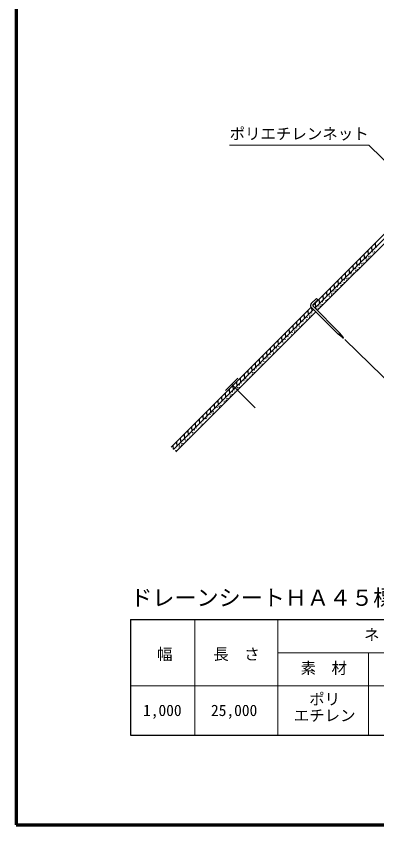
# Model space of a CAD drawing. Units: millimetres, scale not verified. Extents: x 200 to 8200, y 200 to 5825.
# Drawn here: x 200 to 1833, y 200 to 3857 of the extents above; entities that cross this region are included whole.
import ezdxf
from ezdxf.enums import TextEntityAlignment as Align

# ---------------------------------------------------------------- set-up
doc = ezdxf.new("R2010")
doc.units = ezdxf.units.MM
doc.header["$LTSCALE"] = 20
doc.layers.add('C-MTR', color=5, linetype='Continuous')
doc.layers.add('C-MTR-TXT', color=5, linetype='Continuous')
for name, color, linetype, lineweight in [('C-MTR-FRAM', 5, 'Continuous', 25), ('C-MTR-LINE', 5, 'Continuous', 13), ('C-STR', 7, 'Continuous', 25), ('C-STR-HTXT', 1, 'Continuous', 13), ('C-TTL', 2, 'Continuous', 70)]:
    doc.layers.add(name, color=color, linetype=linetype, lineweight=lineweight)
doc.styles.add('ＭＳ ゴシック', font='')
doc.styles.get('ＭＳ ゴシック').set_extended_font_data('MS Gothic')

msp = doc.modelspace()

# ---------------------------------------------------------------- linework, layer by layer
at = {"layer": 'C-MTR-FRAM'}
for p, q in [((717.45, 1128.49), (717.45, 605.49)), ((717.45, 1128.49), (3899.97, 1128.49)), ((717.45, 605.49), (3899.97, 605.49))]:
    msp.add_line(p, q, dxfattribs=at)
at = {"layer": 'C-MTR-LINE'}
for p, q in [((1009.15, 1128.49), (1009.15, 605.49)), ((1385.07, 1128.49), (1385.07, 605.49)), ((1385.07, 978.49), (3241.64, 978.49)), ((1795.14, 978.49), (1795.14, 605.49)), ((717.45, 828.49), (3899.97, 828.49))]:
    msp.add_line(p, q, dxfattribs=at)
at = {"layer": 'C-STR'}
for p, q in [((1542.72, 2547.76), (2816.65, 3821.69)), ((1552.75, 2536.57), (2822.86, 3806.69)), ((1563.36, 2525.96), (2829.08, 3791.69)), ((1825.6, 2830.64), (1827.31, 2811.13)), ((1774.69, 2779.73), (1776.4, 2760.22)), ((1791.66, 2796.7), (1793.37, 2777.19)), ((1808.63, 2813.67), (1810.34, 2794.16)), ((1740.75, 2745.79), (1742.46, 2726.28)), ((1757.72, 2762.76), (1759.43, 2743.25)), ((1706.81, 2711.84), (1708.52, 2692.34)), ((1723.78, 2728.82), (1725.49, 2709.31)), ((1672.87, 2677.9), (1674.58, 2658.4)), ((1689.84, 2694.87), (1691.55, 2675.37)), ((1638.93, 2643.96), (1640.63, 2624.46)), ((1655.9, 2660.93), (1657.6, 2641.43)), ((1604.99, 2610.02), (1606.69, 2590.51)), ((1621.96, 2626.99), (1623.66, 2607.49)), ((1535.97, 2556.89), (1559.26, 2580.2)), ((1565.63, 2573.83), (1544.38, 2552.57)), ((1565.63, 2573.83), (1559.26, 2580.2)), ((1571.05, 2576.08), (1572.75, 2556.57)), ((1588.02, 2593.05), (1589.72, 2573.54)), ((902.45, 1907.49), (1535.54, 2540.57)), ((913.06, 1896.88), (1546.14, 2529.97)), ((1520.13, 2525.17), (1521.84, 2505.66)), ((1534.11, 2542.47), (1657.97, 2418.69)), ((1537.41, 2538.7), (1538.81, 2522.63)), ((1544.08, 2545.23), (1664.33, 2425.05)), ((1554.07, 2559.11), (1555.78, 2539.6)), ((923.67, 1886.28), (1556.75, 2519.36)), ((1486.19, 2491.23), (1487.9, 2471.72)), ((1503.16, 2508.2), (1504.87, 2488.69)), ((1452.25, 2457.29), (1453.96, 2437.78)), ((1469.22, 2474.26), (1470.93, 2454.75)), ((1418.31, 2423.34), (1420.02, 2403.84)), ((1435.28, 2440.32), (1436.99, 2420.81)), ((1677.77, 2403.14), (1657.97, 2418.69)), ((1679.89, 2405.26), (1664.33, 2425.05)), ((1384.37, 2389.4), (1386.08, 2369.9)), ((1401.34, 2406.37), (1403.05, 2386.87)), ((1677.77, 2403.14), (1682.37, 2400.66)), ((1682.37, 2400.66), (1679.89, 2405.26)), ((1350.43, 2355.46), (1352.13, 2335.96)), ((1367.4, 2372.43), (1369.11, 2352.93)), ((1299.52, 2304.55), (1301.22, 2285.04)), ((1316.49, 2321.52), (1318.19, 2302.01)), ((1333.46, 2338.49), (1335.16, 2318.99)), ((1265.58, 2270.61), (1267.28, 2251.1)), ((1282.55, 2287.58), (1284.25, 2268.07)), ((1231.63, 2236.67), (1233.34, 2217.16)), ((1248.6, 2253.64), (1250.31, 2234.13)), ((1204, 2220.64), (1147.43, 2164.08)), ((1197.69, 2202.73), (1199.4, 2183.22)), ((1214.66, 2219.7), (1216.37, 2200.19)), ((1163.75, 2168.79), (1165.46, 2149.28)), ((1281.78, 2086.29), (1175.71, 2192.36)), ((1180.72, 2185.76), (1182.43, 2166.25)), ((1129.81, 2134.85), (1131.52, 2115.34)), ((1146.78, 2151.82), (1148.49, 2132.31)), ((1095.87, 2100.9), (1097.58, 2081.4)), ((1112.84, 2117.87), (1114.55, 2098.37)), ((1044.96, 2049.99), (1046.66, 2030.49)), ((1061.93, 2066.96), (1063.64, 2047.46)), ((1078.9, 2083.93), (1080.61, 2064.43)), ((1011.02, 2016.05), (1012.72, 1996.54)), ((1027.99, 2033.02), (1029.69, 2013.52)), ((977.08, 1982.11), (978.78, 1962.6)), ((994.05, 1999.08), (995.75, 1979.57)), ((943.13, 1948.17), (944.84, 1928.66)), ((960.11, 1965.14), (961.81, 1945.63)), ((909.19, 1914.23), (910.49, 1899.46)), ((926.16, 1931.2), (927.87, 1911.69))]:
    msp.add_line(p, q, dxfattribs=at)
for centre in [(1806.06, 2783.65), (1810.78, 2792.05), (1815.61, 2788.58), (1815.95, 2782.46), (1823.31, 2791.44), (1825.39, 2802.97), (1830.11, 2811.37), (1774.47, 2752.06), (1779.2, 2760.46), (1785.72, 2751.53), (1787.05, 2765.74), (1788.36, 2758.43), (1796.61, 2771.02), (1796.62, 2763.13), (1803.99, 2772.11), (1736.14, 2714.82), (1737.44, 2707.52), (1745.7, 2720.11), (1745.71, 2712.22), (1753.08, 2721.2), (1755.15, 2732.73), (1759.87, 2741.13), (1764.7, 2737.67), (1765.03, 2731.55), (1772.4, 2740.53), (1691.99, 2673.25), (1696.81, 2669.79), (1704.52, 2672.64), (1706.59, 2684.18), (1711.32, 2692.58), (1717.84, 2683.65), (1719.16, 2697.85), (1720.47, 2690.55), (1728.74, 2695.25), (1734.81, 2700.62), (1655.68, 2633.27), (1660.4, 2641.67), (1666.93, 2632.74), (1668.25, 2646.94), (1669.56, 2639.64), (1677.82, 2652.22), (1677.83, 2644.34), (1685.2, 2653.32), (1687.27, 2664.85), (1697.15, 2663.66), (1626.91, 2601.31), (1634.28, 2602.41), (1636.36, 2613.94), (1641.08, 2622.34), (1645.9, 2618.88), (1646.24, 2612.75), (1653.61, 2621.73), (1587.8, 2565.38), (1592.52, 2573.78), (1599.05, 2564.85), (1600.37, 2579.06), (1601.68, 2571.75), (1609.95, 2576.46), (1616.02, 2581.82), (1617.34, 2596.03), (1618.65, 2588.73), (1626.92, 2593.43), (1559.03, 2533.43), (1566.4, 2534.53), (1568.47, 2546.06), (1573.2, 2554.46), (1578.02, 2550.99), (1578.36, 2544.87), (1585.73, 2553.85), (1517.56, 2495.15), (1522.29, 2503.55), (1527.11, 2500.08), (1527.45, 2493.96), (1534.82, 2502.94), (1536.89, 2514.47), (1473.73, 2454.99), (1481.58, 2460.26), (1482.89, 2452.96), (1491.15, 2457.66), (1497.23, 2463.03), (1498.55, 2477.24), (1499.86, 2469.93), (1508.11, 2482.52), (1508.12, 2474.63), (1515.49, 2483.61), (1440.23, 2414.64), (1447.61, 2415.73), (1449.68, 2427.26), (1454.4, 2435.66), (1459.23, 2432.2), (1459.56, 2426.08), (1466.93, 2435.06), (1469, 2446.59), (1480.25, 2446.06), (1403.49, 2384.75), (1408.31, 2381.29), (1416.02, 2384.14), (1418.09, 2395.68), (1422.82, 2404.08), (1429.34, 2395.15), (1430.67, 2409.35), (1431.97, 2402.05), (1440.24, 2406.75), (1362.78, 2341.47), (1378.43, 2344.24), (1379.75, 2358.44), (1381.06, 2351.14), (1389.32, 2363.72), (1389.33, 2355.84), (1396.7, 2364.82), (1398.77, 2376.35), (1408.65, 2375.16), (1330.89, 2308.47), (1335.61, 2316.87), (1340.43, 2313.41), (1340.77, 2307.28), (1348.14, 2316.26), (1350.21, 2327.8), (1354.93, 2336.2), (1361.46, 2327.27), (1364.09, 2334.17), (1372.36, 2338.87), (1299.3, 2276.88), (1304.02, 2285.28), (1310.55, 2276.35), (1311.87, 2290.56), (1313.18, 2283.25), (1321.44, 2295.84), (1321.45, 2287.96), (1328.81, 2296.94), (1260.96, 2239.65), (1262.27, 2232.34), (1270.53, 2244.93), (1270.53, 2237.05), (1277.9, 2246.03), (1279.97, 2257.56), (1284.7, 2265.96), (1289.52, 2262.49), (1289.86, 2256.37), (1297.23, 2265.35), (1216.82, 2198.08), (1221.64, 2194.61), (1229.35, 2197.47), (1231.42, 2209), (1236.14, 2217.4), (1242.67, 2208.47), (1243.99, 2222.68), (1245.3, 2215.37), (1259.64, 2225.44), (1180.51, 2158.09), (1185.23, 2166.49), (1191.76, 2157.56), (1193.08, 2171.77), (1194.39, 2164.46), (1202.64, 2177.05), (1202.65, 2169.16), (1210.02, 2178.14), (1212.09, 2189.68), (1221.98, 2188.49), (1142.17, 2120.85), (1151.73, 2126.14), (1159.11, 2127.23), (1161.18, 2138.76), (1165.9, 2147.17), (1170.73, 2143.7), (1171.07, 2137.58), (1178.43, 2146.56), (1110.27, 2087.85), (1114.99, 2096.25), (1119.81, 2092.79), (1120.15, 2086.67), (1127.52, 2095.65), (1129.59, 2107.18), (1140.84, 2106.65), (1143.47, 2113.55), (1151.74, 2118.25), (1078.68, 2056.27), (1083.41, 2064.67), (1089.93, 2055.74), (1091.25, 2069.94), (1092.56, 2062.64), (1100.82, 2075.22), (1100.83, 2067.34), (1108.2, 2076.32), (1040.34, 2019.03), (1041.65, 2011.73), (1049.91, 2024.31), (1049.92, 2016.43), (1057.28, 2025.41), (1059.36, 2036.94), (1064.08, 2045.34), (1068.9, 2041.88), (1069.24, 2035.75), (1076.61, 2044.73), (1006.37, 1974.5), (1008.44, 1986.03), (1013.17, 1994.43), (1017.99, 1990.97), (1018.33, 1984.84), (1025.7, 1993.82), (1039.02, 2004.82), (962.26, 1943.52), (967.08, 1940.05), (974.79, 1942.91), (976.86, 1954.44), (981.58, 1962.84), (988.11, 1953.91), (989.43, 1968.12), (990.74, 1960.81), (999, 1973.4), (999, 1965.52), (925.95, 1903.53), (937.2, 1903), (938.52, 1917.21), (939.83, 1909.9), (948.09, 1922.49), (948.09, 1914.6), (955.46, 1923.59), (957.53, 1935.12), (967.42, 1933.93), (923.87, 1892)]:
    msp.add_circle(centre, 0.3, dxfattribs=at)
for centre, radius, start, end in [((1544.66, 2548.44), 12.12, 135.76262, 209.53793), ((1547.62, 2548.76), 5, 130.3409, 225.01704)]:
    msp.add_arc(centre, radius, start, end, dxfattribs=at)
at = {"layer": 'C-STR-HTXT'}
for p, q in [((1166.27, 3274.24), (1796.27, 3274.24)), ((1796.27, 3274.24), (2041.13, 3035.44)), ((1688.41, 2394.43), (1921.24, 2167.37))]:
    msp.add_line(p, q, dxfattribs=at)
at = {"layer": 'C-TTL'}
msp.add_lwpolyline([(200, 200), (8200, 200), (8200, 5740), (200, 5740)], close=True, dxfattribs=at)

# ---------------------------------------------------------------- texts
at = {"layer": 'C-MTR', "style": 'ＭＳ ゴシック'}
msp.add_text('ドレーンシートＨＡ４５標準規格', height=73.31, dxfattribs=at).set_placement((716.63, 1168.49), align=Align.BOTTOM_LEFT)
at = {"layer": 'C-MTR-TXT', "style": 'ＭＳ ゴシック'}
for s, p in [('ネ\u3000ッ\u3000ト', (1949.99, 1018.49)), ('素\u3000材', (1592.88, 867.49)), ('ポリ', (1596.65, 727.49)), ('エチレン', (1596.65, 653.49))]:
    msp.add_text(s, height=51.32, dxfattribs=at).set_placement(p, align=Align.BOTTOM_CENTER)
for s, p in [('幅', (872.62, 971.9)), ('長\u3000さ', (1197.73, 971.9)), ('1,000', (861.82, 717.68)), ('25,000', (1186.94, 717.68))]:
    msp.add_text(s, height=51.32, dxfattribs=at).set_placement(p, align=Align.MIDDLE_CENTER)
at = {"layer": 'C-STR-HTXT', "color": 7, "style": 'ＭＳ ゴシック'}
msp.add_text('ポリエチレンネット', height=51.32, dxfattribs=at).set_placement((1166.27, 3284.24), align=Align.BOTTOM_LEFT)

doc.saveas('drawing.dxf')
